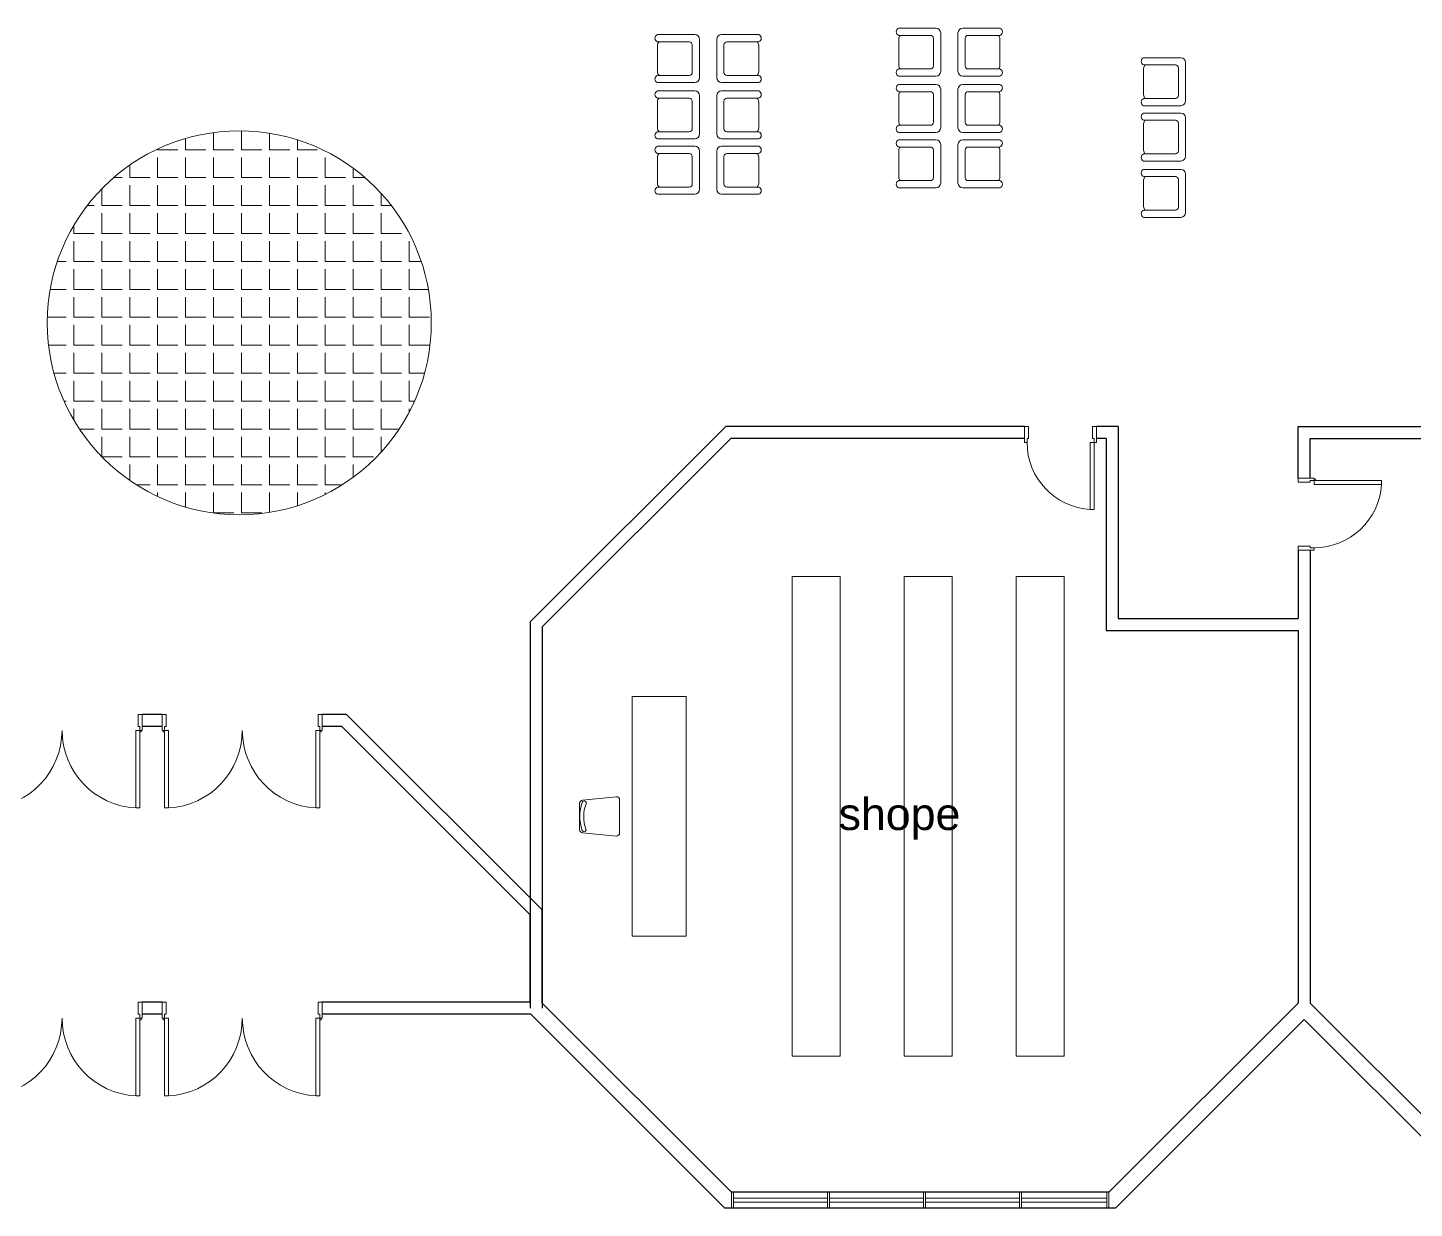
# Model space of a CAD drawing. Extents: x -3767 to 3861, y 250 to 646.
# Drawn here: x 107.04 to 124.38, y 348.5 to 363.26 of the extents above; entities that cross this region are included whole.
import ezdxf
from ezdxf import colors
from ezdxf.entities.mleader import LeaderData, LeaderLine
from ezdxf.math import Vec2, Vec3

# ---------------------------------------------------------------- set-up
doc = ezdxf.new("R2010")
doc.units = 0
doc.header["$LTSCALE"] = 0.15
for name, color, linetype, lineweight in [('0 criticalllllll', 4, 'Continuous', 13), ('anal', 252, 'Continuous', 20), ('DOOR', 252, 'Continuous', 20), ('elev', 252, 'Continuous', 9), ('FUR', 252, 'Continuous', 9), ('sofa', 252, 'Continuous', 9), ('wall', 252, 'Continuous', 30)]:
    doc.layers.add(name, color=color, linetype=linetype, lineweight=lineweight)
doc.layers.add('0 sockets', color=252, linetype='Continuous')
doc.layers.add('d1', color=252, linetype='Continuous')

# ---------------------------------------------------------------- blocks, each defined once
blk = doc.blocks.new('D200')
at = {"layer": 'DOOR'}
for points in [[(0.03, 0.2), (0.03, 1.17), (0.08, 1.17), (0.08, 0.2)], [(1.97, 0.2), (1.97, 1.17), (1.92, 1.17), (1.92, 0.2)], [(0.03, 0.2), (0, 0.2), (0, 0), (0.05, 0), (0.05, 0.15), (0.03, 0.15)], [(1.97, 0.2), (2, 0.2), (2, 0), (1.95, 0), (1.95, 0.15), (1.97, 0.15)]]:
    blk.add_lwpolyline(points, close=True, dxfattribs=at)
for centre in [(0.02, 0.21), (1.98, 0.21)]:
    blk.add_circle(centre, 0.01, dxfattribs=at)
for centre, start, end in [((0.027, 0.2), 0, 87.0492), ((1.97, 0.2), 92.9508, 180)]:
    blk.add_arc(centre, 0.971, start, end, dxfattribs=at)
blk = doc.blocks.new('D90')
at = {"layer": 'DOOR'}
for points in [[(0.03, 0.2), (0.03, 1.04), (0.078, 1.04), (0.078, 0.2)], [(0.03, 0.2), (0, 0.2), (0, 0), (0.05, 0), (0.05, 0.15), (0.03, 0.15)], [(0.87, 0.2), (0.9, 0.2), (0.9, 0), (0.85, 0), (0.85, 0.15), (0.87, 0.15)]]:
    blk.add_lwpolyline(points, close=True, dxfattribs=at)
blk.add_circle((0.02, 0.21), 0.01, dxfattribs=at)
blk.add_arc((0.025, 0.197), 0.845, 0.2218, 86.3889, dxfattribs=at)
blk = doc.blocks.new('Ch01')
at = {"layer": 'FUR'}
for p, q in [((-0.499, -0.205), (-0.499, 0.207)), ((-0.455, 0.247), (-0.035, 0.205)), ((0.001, 0.165), (0.001, -0.163)), ((-0.455, -0.244), (-0.035, -0.202))]:
    blk.add_line(p, q, dxfattribs=at)
for centre, radius, start, end in [((-0.459, 0.207), 0.04, 84.2894, 180), ((-0.055, 0.168), 0.025, 20.5276, 200.5276), ((-0.039, 0.165), 0.04, 0, 84.2894), ((-0.499, 0.001), 0.499, 339.1935, 20.5276), ((-0.499, 0.001), 0.449, 339.1935, 20.5276), ((-0.056, -0.167), 0.025, 159.1935, 339.1935), ((-0.039, -0.163), 0.04, 275.7106, 0), ((-0.459, -0.205), 0.04, 180, 275.7106)]:
    blk.add_arc(centre, radius, start, end, dxfattribs=at)
blk = doc.blocks.new('ARCH')
at = {"layer": 'elev'}
h = blk.add_hatch(dxfattribs=at)
h.set_pattern_fill('ANGLE', color=256, scale=0.05, style=0)
h.set_pattern_definition([(0, (75.4893, 18.77073), (0, 0.34925), [0.254, -0.09525]), (90, (75.4893, 18.77073), (-0.34925, 2e-17), [0.254, -0.09525])])
h.paths.add_polyline_path([(107.289, 359.571, 0.21525), (108.102, 357.771), (111.277, 357.771, 0.21525), (112.089, 359.571, 1)])
h.paths.add_polyline_path([(111.277, 357.771), (108.102, 357.771, 0.377964)])
at = {"layer": 'anal'}
for p, q in [((115.841, 348.7), (115.841, 348.5)), ((115.866, 348.7), (115.866, 348.5)), ((117.041, 348.7), (117.041, 348.5)), ((117.066, 348.7), (117.066, 348.5)), ((118.241, 348.7), (118.241, 348.5)), ((118.266, 348.7), (118.266, 348.5)), ((119.441, 348.7), (119.441, 348.5)), ((119.466, 348.7), (119.466, 348.5)), ((120.534, 348.7), (120.534, 348.5)), ((120.559, 348.7), (120.559, 348.5)), ((115.866, 348.625), (117.037, 348.625)), ((115.866, 348.625), (117.037, 348.625)), ((115.866, 348.575), (117.037, 348.575)), ((115.866, 348.575), (117.037, 348.575)), ((117.066, 348.625), (118.237, 348.625)), ((117.066, 348.625), (118.237, 348.625)), ((117.066, 348.575), (118.237, 348.575)), ((117.066, 348.575), (118.237, 348.575)), ((118.266, 348.625), (119.437, 348.625)), ((118.266, 348.625), (119.437, 348.625)), ((118.266, 348.575), (119.437, 348.575)), ((118.266, 348.575), (119.437, 348.575)), ((119.466, 348.625), (120.534, 348.625)), ((119.466, 348.575), (120.534, 348.575))]:
    blk.add_line(p, q, dxfattribs=at)
blk.add_circle((109.689, 359.571), 2.4, dxfattribs=at)
at = {"layer": 'DOOR'}
for points in [[(119.535, 358.075), (119.505, 358.075), (119.505, 358.275), (119.555, 358.275), (119.555, 358.125), (119.535, 358.125)], [(120.375, 358.075), (120.405, 358.075), (120.405, 358.275), (120.355, 358.275), (120.355, 358.125), (120.375, 358.125)], [(120.375, 358.075), (120.375, 357.235), (120.326, 357.235), (120.326, 358.075)]]:
    blk.add_lwpolyline(points, close=True, dxfattribs=at)
blk.add_arc((120.38, 358.078), 0.845, 180.2218, 266.3889, dxfattribs=at)
at = {"layer": 'FUR'}
for p, q in [((118.396, 363.254), (117.931, 363.254)), ((118.732, 363.254), (119.197, 363.254)), ((115.381, 363.174), (114.916, 363.174)), ((115.313, 363.084), (114.918, 363.084)), ((115.441, 362.634), (115.441, 363.114)), ((115.657, 362.634), (115.657, 363.114)), ((115.717, 363.174), (116.182, 363.174)), ((115.785, 363.084), (116.18, 363.084)), ((117.931, 363.119), (117.931, 362.789)), ((118.328, 363.164), (117.933, 363.164)), ((118.366, 362.782), (118.366, 363.127)), ((118.456, 362.714), (118.456, 363.194)), ((118.672, 362.714), (118.672, 363.194)), ((118.762, 362.782), (118.762, 363.127)), ((118.799, 363.164), (119.195, 363.164)), ((119.197, 363.119), (119.197, 362.789)), ((114.916, 363.039), (114.916, 362.709)), ((115.351, 362.701), (115.351, 363.046)), ((115.747, 362.701), (115.747, 363.046)), ((116.182, 363.039), (116.182, 362.709)), ((117.933, 362.744), (118.328, 362.744)), ((119.195, 362.744), (118.799, 362.744)), ((120.993, 362.885), (121.458, 362.885)), ((120.993, 362.42), (120.993, 362.75)), ((120.995, 362.795), (121.39, 362.795)), ((121.428, 362.757), (121.428, 362.412)), ((121.518, 362.825), (121.518, 362.345)), ((114.916, 362.574), (115.381, 362.574)), ((114.918, 362.664), (115.313, 362.664)), ((116.182, 362.574), (115.717, 362.574)), ((116.18, 362.664), (115.785, 362.664)), ((117.931, 362.654), (118.396, 362.654)), ((119.197, 362.654), (118.732, 362.654)), ((115.381, 362.47), (114.916, 362.47)), ((115.441, 361.93), (115.441, 362.41)), ((115.657, 361.93), (115.657, 362.41)), ((115.717, 362.47), (116.182, 362.47)), ((118.396, 362.55), (117.931, 362.55)), ((117.931, 362.415), (117.931, 362.085)), ((118.328, 362.46), (117.933, 362.46)), ((118.366, 362.078), (118.366, 362.423)), ((118.456, 362.01), (118.456, 362.49)), ((118.672, 362.01), (118.672, 362.49)), ((118.732, 362.55), (119.197, 362.55)), ((118.762, 362.078), (118.762, 362.423)), ((118.799, 362.46), (119.195, 362.46)), ((119.197, 362.415), (119.197, 362.085)), ((114.916, 362.335), (114.916, 362.005)), ((115.313, 362.38), (114.918, 362.38)), ((115.351, 361.997), (115.351, 362.342)), ((115.747, 361.997), (115.747, 362.342)), ((115.785, 362.38), (116.18, 362.38)), ((116.182, 362.335), (116.182, 362.005)), ((121.458, 362.285), (120.993, 362.285)), ((121.39, 362.375), (120.995, 362.375)), ((120.993, 362.193), (121.458, 362.193)), ((120.993, 361.728), (120.993, 362.058)), ((120.995, 362.103), (121.39, 362.103)), ((121.428, 362.065), (121.428, 361.72)), ((121.518, 362.133), (121.518, 361.653)), ((114.916, 361.87), (115.381, 361.87)), ((114.918, 361.96), (115.313, 361.96)), ((116.182, 361.87), (115.717, 361.87)), ((116.18, 361.96), (115.785, 361.96)), ((117.931, 361.95), (118.396, 361.95)), ((117.933, 362.04), (118.328, 362.04)), ((119.197, 361.95), (118.732, 361.95)), ((119.195, 362.04), (118.799, 362.04)), ((115.381, 361.778), (114.916, 361.778)), ((115.441, 361.238), (115.441, 361.718)), ((115.657, 361.238), (115.657, 361.718)), ((115.717, 361.778), (116.182, 361.778)), ((118.396, 361.858), (117.931, 361.858)), ((117.931, 361.723), (117.931, 361.393)), ((118.328, 361.768), (117.933, 361.768)), ((118.366, 361.386), (118.366, 361.731)), ((118.456, 361.318), (118.456, 361.798)), ((118.672, 361.318), (118.672, 361.798)), ((118.732, 361.858), (119.197, 361.858)), ((118.762, 361.386), (118.762, 361.731)), ((118.799, 361.768), (119.195, 361.768)), ((119.197, 361.723), (119.197, 361.393)), ((114.916, 361.643), (114.916, 361.313)), ((115.313, 361.688), (114.918, 361.688)), ((115.351, 361.305), (115.351, 361.65)), ((115.747, 361.305), (115.747, 361.65)), ((115.785, 361.688), (116.18, 361.688)), ((116.182, 361.643), (116.182, 361.313)), ((121.458, 361.593), (120.993, 361.593)), ((121.39, 361.683), (120.995, 361.683)), ((117.933, 361.348), (118.328, 361.348)), ((119.195, 361.348), (118.799, 361.348)), ((120.993, 361.489), (121.458, 361.489)), ((120.993, 361.024), (120.993, 361.354)), ((120.995, 361.399), (121.39, 361.399)), ((121.428, 361.361), (121.428, 361.016)), ((121.518, 361.429), (121.518, 360.949)), ((114.916, 361.178), (115.381, 361.178)), ((114.918, 361.268), (115.313, 361.268)), ((116.182, 361.178), (115.717, 361.178)), ((116.18, 361.268), (115.785, 361.268)), ((117.931, 361.258), (118.396, 361.258)), ((119.197, 361.258), (118.732, 361.258)), ((121.458, 360.889), (120.993, 360.889)), ((121.39, 360.979), (120.995, 360.979))]:
    blk.add_line(p, q, dxfattribs=at)
for centre, major_axis, start_param, end_param in [((117.948, 363.209), (-0.0339, 0.0339), 5.87299, 8.310278), ((118.396, 363.194), (-0.0424, 0.0424), 3.926991, 5.497787), ((114.933, 363.129), (-0.0339, 0.0339), 5.87299, 8.310278), ((114.976, 363.039), (-0.0424, 0.0424), 6.220521, 7.068583), ((115.313, 363.046), (-0.0265, 0.0265), 3.926991, 5.497787), ((115.381, 363.114), (-0.0424, 0.0424), 3.926991, 5.497787), ((117.991, 363.119), (-0.0424, 0.0424), 6.220521, 7.068583), ((118.328, 363.127), (-0.0265, 0.0265), 3.926991, 5.497787), ((117.948, 362.699), (-0.0339, -0.0339), 4.256093, 6.69338), ((117.991, 362.789), (-0.0424, -0.0424), -0.785398, 0.062664), ((118.328, 362.782), (-0.0265, 0.0265), 2.356194, 3.926991), ((114.933, 362.618), (-0.0339, -0.0339), 4.256093, 6.69338), ((114.976, 362.709), (-0.0424, -0.0424), -0.785398, 0.062664), ((115.313, 362.701), (-0.0265, 0.0265), 2.356194, 3.926991), ((115.381, 362.634), (-0.0424, -0.0424), 0.785398, 2.356194), ((118.396, 362.714), (-0.0424, -0.0424), 0.785398, 2.356194), ((114.933, 362.425), (-0.0339, 0.0339), 5.87299, 8.310278), ((115.381, 362.41), (-0.0424, 0.0424), 3.926991, 5.497787), ((117.948, 362.506), (-0.0339, 0.0339), 5.87299, 8.310278), ((117.991, 362.415), (-0.0424, 0.0424), 6.220521, 7.068583), ((118.328, 362.423), (-0.0265, 0.0265), 3.926991, 5.497787), ((118.396, 362.49), (-0.0424, 0.0424), 3.926991, 5.497787), ((114.976, 362.335), (-0.0424, 0.0424), 6.220521, 7.068583), ((115.313, 362.342), (-0.0265, 0.0265), 3.926991, 5.497787), ((117.991, 362.085), (-0.0424, -0.0424), -0.785398, 0.062664), ((118.328, 362.078), (-0.0265, 0.0265), 2.356194, 3.926991), ((114.933, 361.914), (-0.0339, -0.0339), 4.256093, 6.69338), ((114.976, 362.005), (-0.0424, -0.0424), -0.785398, 0.062664), ((115.313, 361.997), (-0.0265, 0.0265), 2.356194, 3.926991), ((115.381, 361.93), (-0.0424, -0.0424), 0.785398, 2.356194), ((117.948, 361.995), (-0.0339, -0.0339), 4.256093, 6.69338), ((118.396, 362.01), (-0.0424, -0.0424), 0.785398, 2.356194), ((114.933, 361.733), (-0.0339, 0.0339), 5.87299, 8.310278), ((115.381, 361.718), (-0.0424, 0.0424), 3.926991, 5.497787), ((117.948, 361.814), (-0.0339, 0.0339), 5.87299, 8.310278), ((117.991, 361.723), (-0.0424, 0.0424), 6.220521, 7.068583), ((118.328, 361.731), (-0.0265, 0.0265), 3.926991, 5.497787), ((118.396, 361.798), (-0.0424, 0.0424), 3.926991, 5.497787), ((114.976, 361.643), (-0.0424, 0.0424), 6.220521, 7.068583), ((115.313, 361.65), (-0.0265, 0.0265), 3.926991, 5.497787), ((117.948, 361.303), (-0.0339, -0.0339), 4.256093, 6.69338), ((117.991, 361.393), (-0.0424, -0.0424), -0.785398, 0.062664), ((118.328, 361.386), (-0.0265, 0.0265), 2.356194, 3.926991), ((114.933, 361.222), (-0.0339, -0.0339), 4.256093, 6.69338), ((114.976, 361.313), (-0.0424, -0.0424), -0.785398, 0.062664), ((115.313, 361.305), (-0.0265, 0.0265), 2.356194, 3.926991), ((115.381, 361.238), (-0.0424, -0.0424), 0.785398, 2.356194), ((118.396, 361.318), (-0.0424, -0.0424), 0.785398, 2.356194)]:
    blk.add_ellipse(centre, major_axis=major_axis, ratio=1, start_param=start_param, end_param=end_param, dxfattribs=at)
at = {"layer": 'FUR', "extrusion": (0, 0, -1)}
for centre, major_axis, start_param, end_param in [((118.732, 363.194), (-0.0424, -0.0424), 0.785398, 2.356194), ((119.179, 363.209), (-0.0339, -0.0339), 2.731397, 5.168685), ((115.717, 363.114), (-0.0424, -0.0424), 0.785398, 2.356194), ((115.785, 363.046), (-0.0265, 0.0265), -0.785398, 0.785398), ((116.122, 363.039), (-0.0424, -0.0424), 3.078929, 3.926991), ((116.165, 363.129), (-0.0339, -0.0339), 2.731397, 5.168685), ((118.799, 363.127), (-0.0265, 0.0265), -0.785398, 0.785398), ((119.137, 363.119), (-0.0424, -0.0424), 3.078929, 3.926991), ((118.799, 362.782), (-0.0265, 0.0265), 3.926991, 5.497787), ((119.137, 362.789), (-0.0424, 0.0424), 2.356194, 3.204257), ((119.179, 362.699), (-0.0339, 0.0339), 1.1145, 3.551788), ((121.01, 362.84), (-0.0339, 0.0339), 4.256093, 6.69338), ((121.053, 362.75), (-0.0424, 0.0424), -0.785398, 0.062664), ((121.39, 362.757), (-0.0265, 0.0265), 0.785398, 2.356194), ((121.458, 362.825), (-0.0424, 0.0424), 0.785398, 2.356194), ((115.717, 362.634), (-0.0424, 0.0424), 3.926991, 5.497787), ((115.785, 362.701), (-0.0265, 0.0265), 3.926991, 5.497787), ((116.122, 362.709), (-0.0424, 0.0424), 2.356194, 3.204257), ((116.165, 362.618), (-0.0339, 0.0339), 1.1145, 3.551788), ((118.732, 362.714), (-0.0424, 0.0424), 3.926991, 5.497787), ((115.717, 362.41), (-0.0424, -0.0424), 0.785398, 2.356194), ((116.165, 362.425), (-0.0339, -0.0339), 2.731397, 5.168685), ((118.732, 362.49), (-0.0424, -0.0424), 0.785398, 2.356194), ((118.799, 362.423), (-0.0265, 0.0265), -0.785398, 0.785398), ((119.137, 362.415), (-0.0424, -0.0424), 3.078929, 3.926991), ((119.179, 362.506), (-0.0339, -0.0339), 2.731397, 5.168685), ((121.053, 362.42), (-0.0424, -0.0424), 6.220521, 7.068583), ((121.39, 362.412), (-0.0265, 0.0265), 2.356194, 3.926991), ((115.785, 362.342), (-0.0265, 0.0265), -0.785398, 0.785398), ((116.122, 362.335), (-0.0424, -0.0424), 3.078929, 3.926991), ((121.01, 362.329), (-0.0339, -0.0339), 5.87299, 8.310278), ((121.458, 362.345), (-0.0424, -0.0424), 3.926991, 5.497787), ((118.799, 362.078), (-0.0265, 0.0265), 3.926991, 5.497787), ((119.137, 362.085), (-0.0424, 0.0424), 2.356194, 3.204257), ((121.01, 362.148), (-0.0339, 0.0339), 4.256093, 6.69338), ((121.053, 362.058), (-0.0424, 0.0424), -0.785398, 0.062664), ((121.39, 362.065), (-0.0265, 0.0265), 0.785398, 2.356194), ((121.458, 362.133), (-0.0424, 0.0424), 0.785398, 2.356194), ((115.717, 361.93), (-0.0424, 0.0424), 3.926991, 5.497787), ((115.785, 361.997), (-0.0265, 0.0265), 3.926991, 5.497787), ((116.122, 362.005), (-0.0424, 0.0424), 2.356194, 3.204257), ((116.165, 361.914), (-0.0339, 0.0339), 1.1145, 3.551788), ((118.732, 362.01), (-0.0424, 0.0424), 3.926991, 5.497787), ((119.179, 361.995), (-0.0339, 0.0339), 1.1145, 3.551788), ((115.717, 361.718), (-0.0424, -0.0424), 0.785398, 2.356194), ((116.165, 361.733), (-0.0339, -0.0339), 2.731397, 5.168685), ((118.732, 361.798), (-0.0424, -0.0424), 0.785398, 2.356194), ((118.799, 361.731), (-0.0265, 0.0265), -0.785398, 0.785398), ((119.137, 361.723), (-0.0424, -0.0424), 3.078929, 3.926991), ((119.179, 361.814), (-0.0339, -0.0339), 2.731397, 5.168685), ((121.053, 361.728), (-0.0424, -0.0424), 6.220521, 7.068583), ((121.39, 361.72), (-0.0265, 0.0265), 2.356194, 3.926991), ((115.785, 361.65), (-0.0265, 0.0265), -0.785398, 0.785398), ((116.122, 361.643), (-0.0424, -0.0424), 3.078929, 3.926991), ((121.01, 361.637), (-0.0339, -0.0339), 5.87299, 8.310278), ((121.458, 361.653), (-0.0424, -0.0424), 3.926991, 5.497787), ((118.799, 361.386), (-0.0265, 0.0265), 3.926991, 5.497787), ((119.137, 361.393), (-0.0424, 0.0424), 2.356194, 3.204257), ((119.179, 361.303), (-0.0339, 0.0339), 1.1145, 3.551788), ((121.01, 361.444), (-0.0339, 0.0339), 4.256093, 6.69338), ((121.053, 361.354), (-0.0424, 0.0424), -0.785398, 0.062664), ((121.39, 361.361), (-0.0265, 0.0265), 0.785398, 2.356194), ((121.458, 361.429), (-0.0424, 0.0424), 0.785398, 2.356194), ((115.717, 361.238), (-0.0424, 0.0424), 3.926991, 5.497787), ((115.785, 361.305), (-0.0265, 0.0265), 3.926991, 5.497787), ((116.122, 361.313), (-0.0424, 0.0424), 2.356194, 3.204257), ((116.165, 361.222), (-0.0339, 0.0339), 1.1145, 3.551788), ((118.732, 361.318), (-0.0424, 0.0424), 3.926991, 5.497787), ((121.053, 361.024), (-0.0424, -0.0424), 6.220521, 7.068583), ((121.39, 361.016), (-0.0265, 0.0265), 2.356194, 3.926991), ((121.01, 360.934), (-0.0339, -0.0339), 5.87299, 8.310278), ((121.458, 360.949), (-0.0424, -0.0424), 3.926991, 5.497787)]:
    blk.add_ellipse(centre, major_axis=major_axis, ratio=1, start_param=start_param, end_param=end_param, dxfattribs=at)
at = {"layer": 'sofa'}
for p, q in [((116.6, 356.4), (116.6, 350.4)), ((117.2, 356.4), (116.6, 356.4)), ((117.2, 350.4), (117.2, 356.4)), ((118, 356.4), (118, 350.4)), ((118.6, 356.4), (118, 356.4)), ((118.6, 350.4), (118.6, 356.4)), ((119.4, 356.4), (119.4, 350.4)), ((120, 356.4), (119.4, 356.4)), ((120, 350.4), (120, 356.4)), ((114.6, 351.9), (114.6, 354.9)), ((114.6, 354.9), (115.275, 354.9)), ((115.275, 351.9), (115.275, 354.9)), ((115.275, 351.9), (114.6, 351.9)), ((117.2, 350.4), (116.6, 350.4)), ((118.6, 350.4), (118, 350.4)), ((120, 350.4), (119.4, 350.4))]:
    blk.add_line(p, q, dxfattribs=at)
at = {"layer": 'wall'}
for p, q in [((115.769, 358.275), (113.325, 355.831)), ((119.505, 358.275), (115.769, 358.275)), ((120.675, 358.275), (120.405, 358.275)), ((120.675, 358.275), (120.675, 355.875)), ((122.925, 358.275), (125.325, 358.275)), ((122.925, 357.627), (122.925, 358.275)), ((115.831, 358.125), (113.475, 355.769)), ((119.505, 358.125), (115.831, 358.125)), ((120.525, 358.125), (120.405, 358.125)), ((120.525, 358.125), (120.525, 355.725)), ((123.075, 358.125), (125.4, 358.125)), ((123.075, 357.627), (123.075, 358.125)), ((122.925, 356.727), (122.925, 355.875)), ((123.075, 356.727), (123.075, 351.066)), ((113.325, 355.831), (113.325, 351)), ((120.675, 355.875), (122.925, 355.875)), ((113.475, 355.769), (113.475, 351)), ((120.525, 355.725), (122.925, 355.725)), ((122.925, 355.725), (122.925, 351.066)), ((108.725, 354.675), (108.475, 354.675)), ((111.031, 354.675), (110.725, 354.675)), ((113.475, 352.231), (111.031, 354.675)), ((108.725, 354.525), (108.475, 354.525)), ((110.969, 354.525), (110.725, 354.525)), ((113.325, 352.169), (110.969, 354.525)), ((113.325, 351.075), (113.325, 352.169)), ((113.475, 351.066), (113.475, 352.231)), ((108.725, 351.075), (108.475, 351.075)), ((113.325, 351.075), (110.725, 351.075)), ((115.841, 348.7), (113.475, 351.066)), ((122.925, 351.066), (120.559, 348.7)), ((125.441, 348.7), (123.075, 351.066)), ((108.725, 350.925), (108.475, 350.925)), ((113.334, 350.925), (110.725, 350.925)), ((115.759, 348.5), (113.334, 350.925)), ((123, 350.859), (120.641, 348.5)), ((125.359, 348.5), (123, 350.859)), ((120.559, 348.7), (115.841, 348.7)), ((120.559, 348.7), (115.841, 348.7)), ((120.559, 348.7), (115.841, 348.7)), ((120.641, 348.5), (115.759, 348.5))]:
    blk.add_line(p, q, dxfattribs=at)
at = {"layer": 'DOOR'}
for name, p, rotation in [('D90', (122.925, 357.627), 270), ('D200', (110.725, 354.675), 180), ('Ch01', (113.944, 353.4), 180), ('D200', (110.725, 351.075), 180)]:
    blk.add_blockref(name, p, dxfattribs=dict(at, rotation=rotation))
at = {"layer": 'DOOR', "xscale": -1, "rotation": 180}
for p in [(106.475, 354.675), (106.475, 351.075)]:
    blk.add_blockref('D200', p, dxfattribs=at)
at = {"layer": 'd1', "insert": (117.18, 353.629), "char_height": 0.4, "width": 6.0636, "attachment_point": 1}
blk.add_mtext('{\\fArial|b0|i0|c0|p34;shope}', dxfattribs=at)

msp = doc.modelspace()

# ---------------------------------------------------------------- block references
at = {"layer": '0 sockets', "color": 3}
msp.add_blockref('ARCH', (0, 0), dxfattribs=at)

# ---------------------------------------------------------------- leaders
at = {"layer": '0 criticalllllll', "color": 4}
ml = msp.add_multileader_mtext('Standard', dxfattribs=at)
ml.set_content('ZONE 02\\PUPVC CONDUIT 20 MM2\\P(2*1.5) MM2 CABLE\\PEXPOSED ABOVE FALSE CEILING\\PTYPICAL', color=6)
ml.set_leader_properties()
ml.build(insert=Vec2(0, 0))
ml.multileader.update_dxf_attribs({"text_right_attachment_type": 6, "dogleg_length": 0.1, "arrow_head_size": 0.2})
ctx = ml.context
ctx.base_point, ctx.char_height, ctx.arrow_head_size, ctx.landing_gap_size = Vec3(23.54158, 363.50519), 0.1, 0.2, 0.02
ctx.right_attachment = 6
notes = []
notes.append((ctx, [(0, (1, 1, 0), (23.44158, 363.50519), (1, 0), 0.1, [(0, [(20.84785, 368.1664)], 0, [])])]))
ctx.mtext.insert, ctx.mtext.width, ctx.mtext.flow_direction = Vec3(23.56158, 363.55519), 3780, 5
ml = msp.add_multileader_mtext('Standard', dxfattribs=at)
ml.set_content('ZONE 02\\PUPVC CONDUIT 20 MM2\\P(2*1.5) MM2 CABLE\\PEXPOSED ABOVE FALSE CEILING\\PTYPICAL', color=6)
ml.set_leader_properties()
ml.build(insert=Vec2(0, 0))
ml.multileader.update_dxf_attribs({"text_right_attachment_type": 6, "dogleg_length": 0.1, "arrow_head_size": 0.2})
ctx = ml.context
ctx.base_point, ctx.char_height, ctx.arrow_head_size, ctx.landing_gap_size = Vec3(18.79192, 363.50519), 0.1, 0.2, 0.02
ctx.right_attachment = 6
notes.append((ctx, [(0, (1, 1, 0), (18.69192, 363.50519), (1, 0), 0.1, [(0, [(16.20959, 368.0664)], 0, [])])]))
ctx.mtext.insert, ctx.mtext.width, ctx.mtext.flow_direction = Vec3(18.81192, 363.55519), 3780, 5
ml = msp.add_multileader_mtext('Standard', dxfattribs=at)
ml.set_content('ZONE 02\\PUPVC CONDUIT 20 MM2\\P(2*1.5) MM2 CABLE\\PEXPOSED ABOVE FALSE CEILING\\PTYPICAL', color=6)
ml.set_leader_properties()
ml.build(insert=Vec2(0, 0))
ml.multileader.update_dxf_attribs({"text_right_attachment_type": 6, "dogleg_length": 0.1, "arrow_head_size": 0.2})
ctx = ml.context
ctx.base_point, ctx.char_height, ctx.arrow_head_size, ctx.landing_gap_size = Vec3(18.22021, 360.99174), 0.1, 0.2, 0.02
ctx.right_attachment = 6
notes.append((ctx, [(0, (1, 1, 0), (18.12021, 360.99174), (1, 0), 0.1, [(0, [(16.10959, 362.68586)], 0, [])])]))
ctx.mtext.insert, ctx.mtext.width, ctx.mtext.flow_direction = Vec3(18.24021, 361.04174), 3780, 5
ml = msp.add_multileader_mtext('Standard', dxfattribs=at)
ml.set_content('ZONE 02\\PUPVC CONDUIT 20 MM2\\P(2*1.5) MM2 CABLE\\PEXPOSED ABOVE FALSE CEILING\\PTYPICAL', color=6)
ml.set_leader_properties()
ml.build(insert=Vec2(0, 0))
ml.multileader.update_dxf_attribs({"text_right_attachment_type": 6, "dogleg_length": 0.1, "arrow_head_size": 0.2})
ctx = ml.context
ctx.base_point, ctx.char_height, ctx.arrow_head_size, ctx.landing_gap_size = Vec3(80.46453, 359.89684), 0.1, 0.2, 0.02
ctx.right_attachment = 6
notes.append((ctx, [(0, (1, 1, 0), (80.36453, 359.89684), (1, 0), 0.1, [(0, [(78.43031, 358.9628)], 0, [])])]))
ctx.mtext.insert, ctx.mtext.width, ctx.mtext.flow_direction = Vec3(80.48453, 359.94684), 3780, 5
ml = msp.add_multileader_mtext('Standard', dxfattribs=at)
ml.set_content('ZONE 02\\PUPVC CONDUIT 20 MM2\\P(2*1.5) MM2 CABLE\\PEXPOSED ABOVE FALSE CEILING\\PTYPICAL', color=6)
ml.set_leader_properties()
ml.build(insert=Vec2(0, 0))
ml.multileader.update_dxf_attribs({"text_right_attachment_type": 6, "dogleg_length": 0.1, "arrow_head_size": 0.2})
ctx = ml.context
ctx.base_point, ctx.char_height, ctx.arrow_head_size, ctx.landing_gap_size = Vec3(18.49502, 356.85316), 0.1, 0.2, 0.02
ctx.right_attachment = 6
notes.append((ctx, [(0, (1, 1, 0), (18.39502, 356.85316), (1, 0), 0.1, [(0, [(16.15894, 358.0675)], 0, [])])]))
ctx.mtext.insert, ctx.mtext.width, ctx.mtext.flow_direction = Vec3(18.51502, 356.90316), 3780, 5
ml = msp.add_multileader_mtext('Standard', dxfattribs=at)
ml.set_content('ZONE 02\\PUPVC CONDUIT 20 MM2\\P(2*1.5) MM2 CABLE\\PEXPOSED ABOVE FALSE CEILING\\PTYPICAL', color=6)
ml.set_leader_properties()
ml.build(insert=Vec2(0, 0))
ml.multileader.update_dxf_attribs({"text_right_attachment_type": 6, "dogleg_length": 0.1, "arrow_head_size": 0.2})
ctx = ml.context
ctx.base_point, ctx.char_height, ctx.arrow_head_size, ctx.landing_gap_size = Vec3(17.80769, 351.8625), 0.1, 0.2, 0.02
ctx.right_attachment = 6
notes.append((ctx, [(0, (1, 1, 0), (17.68769, 351.8625), (1, 0), 0.12, [(0, [(16.66322, 353.03381)], 0, [])])]))
ctx.mtext.insert, ctx.mtext.width, ctx.mtext.flow_direction = Vec3(17.82769, 351.9125), 3780, 5
ml = msp.add_multileader_mtext('Standard', dxfattribs=at)
ml.set_content('ZONE 02\\PUPVC CONDUIT 20 MM2\\P(2*1.5) MM2 CABLE\\PEXPOSED ABOVE FALSE CEILING\\PTYPICAL', color=6)
ml.set_leader_properties()
ml.build(insert=Vec2(0, 0))
ml.multileader.update_dxf_attribs({"text_right_attachment_type": 6, "dogleg_length": 0.1, "arrow_head_size": 0.2})
ctx = ml.context
ctx.base_point, ctx.char_height, ctx.arrow_head_size, ctx.landing_gap_size = Vec3(17.99844, 350.22719), 0.1, 0.2, 0.02
ctx.right_attachment = 6
notes.append((ctx, [(0, (1, 1, 0), (17.89844, 350.22719), (1, 0), 0.1, [(0, [(16.66322, 350.96856)], 0, [])])]))
ctx.mtext.insert, ctx.mtext.width, ctx.mtext.flow_direction = Vec3(18.01844, 350.27719), 3780, 5
for ctx, leaders in notes:
    for number, flags, end, landing, length, lines in leaders:
        leader = LeaderData()
        leader.index, (leader.has_last_leader_line, leader.has_dogleg_vector, leader.attachment_direction) = number, flags
        leader.last_leader_point, leader.dogleg_vector, leader.dogleg_length = Vec3(end), Vec3(landing), length
        for number, points, colour, breaks in lines:
            line = LeaderLine()
            line.index, line.vertices, line.color, line.breaks = number, Vec3.list(points), colors.encode_raw_color(colour), breaks
            leader.lines.append(line)
        ctx.leaders.append(leader)

doc.saveas('drawing.dxf')
